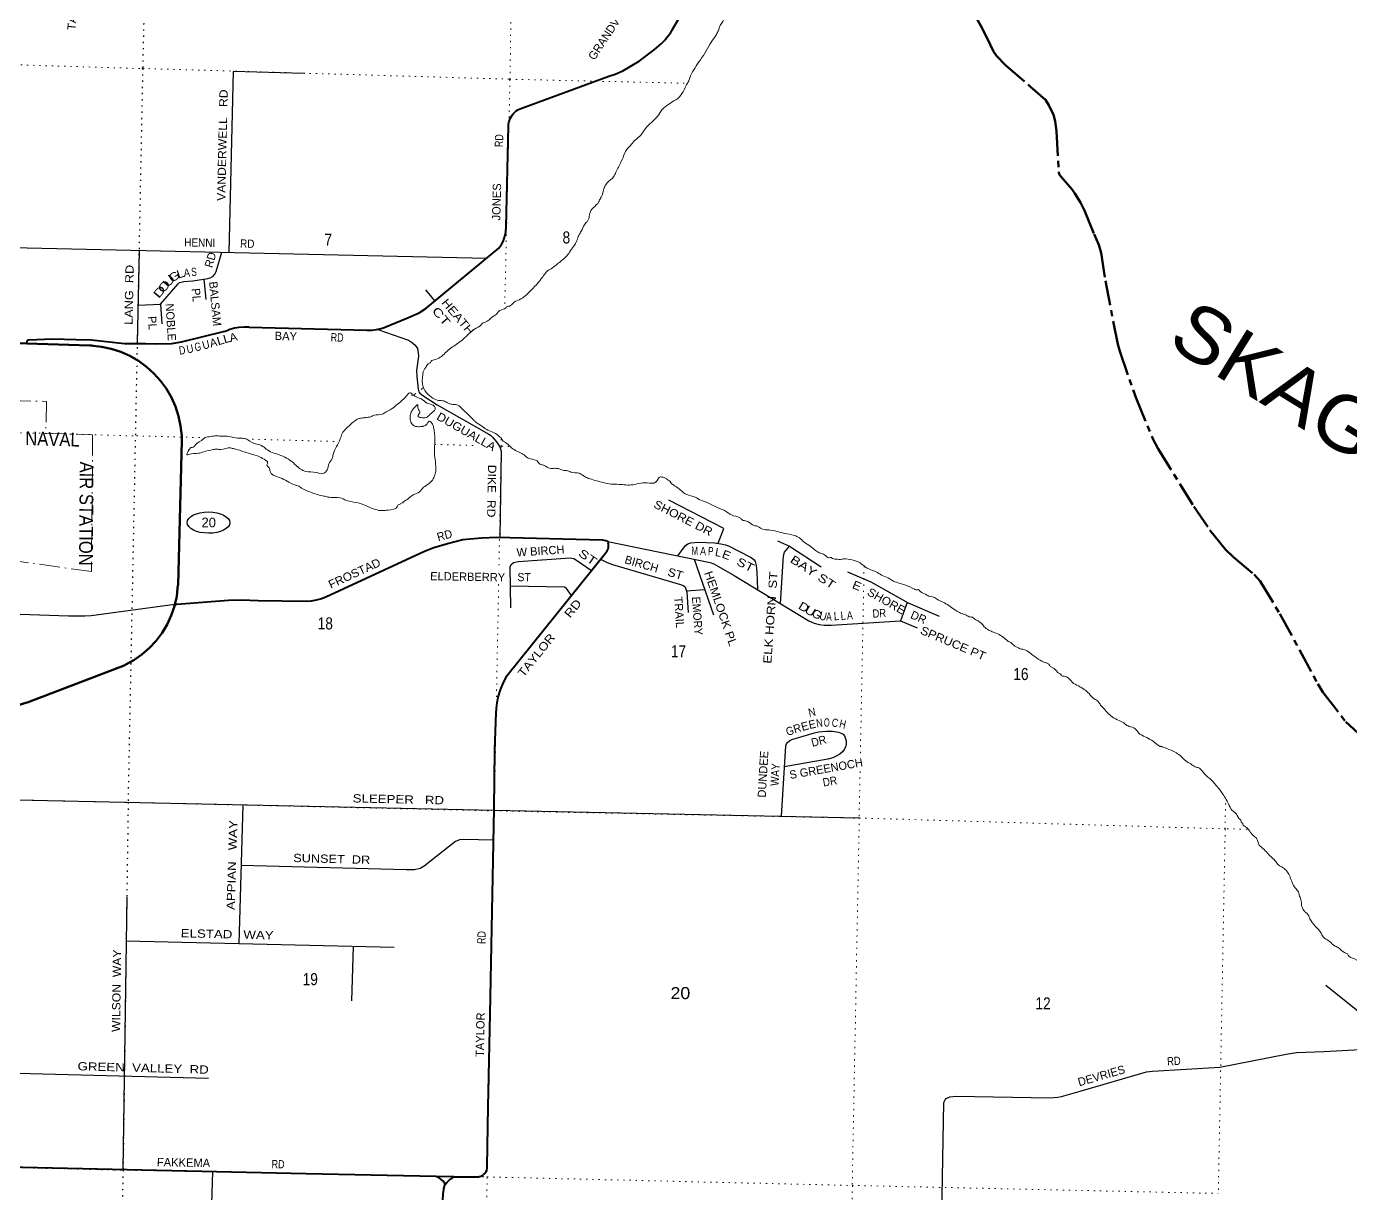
# Model space of a CAD drawing. Header units: feet. Extents: x -493433 to -244333, y 184684 to 373072.
# Drawn here: x -397222 to -377997, y 306516 to 323458 of the extents above; entities that cross this region are included whole.
import ezdxf
from ezdxf.enums import TextEntityAlignment as Align

# ---------------------------------------------------------------- set-up
doc = ezdxf.new("R2010")
doc.units = ezdxf.units.FT
doc.header["$LTSCALE"] = 60
doc.header["$PDMODE"] = 32
doc.header["$PDSIZE"] = 30
for name, pattern in [('DOT_DASHED', [7.7, 5, -1.2, 0.3, -1.2]), ('DOTTED', [1.5, 0.3, -1.2]), ('LONG_DASH_SHORT_DASH', [9.9, 6, -1.2, 1.5, -1.2])]:
    doc.linetypes.add(name, pattern=pattern)
for name, color, linetype, lineweight in [('11', 7, 'LONG_DASH_SHORT_DASH', 60), ('17', 7, 'Continuous', 25), ('23', 7, 'Continuous', 70), ('26', 7, 'Continuous', 40), ('27', 7, 'Continuous', 13), ('29', 7, 'Continuous', 25), ('30', 7, 'Continuous', 13), ('39', 7, 'Continuous', 13), ('41', 7, 'Continuous', 13), ('44', 7, 'DOT_DASHED', 13), ('6', 7, 'DOTTED', 25), ('7', 7, 'DOTTED', 13)]:
    doc.layers.add(name, color=color, linetype=linetype, lineweight=lineweight)

msp = doc.modelspace()

# ---------------------------------------------------------------- linework, layer by layer
at = {"layer": '11'}
msp.add_lwpolyline([(-383432.36, 323586.37), (-383338.86, 323425.22), (-383229.89, 323195.12), (-383180.56, 323096.34), (-383136.01, 323032.41), (-383004.68, 322895.97), (-382641.64, 322583.42), (-382424.21, 322393.89), (-382375.12, 322314.23), (-382310.79, 322174.96), (-382283.94, 322081.92), (-382267.32, 321938.3), (-382233.56, 321339), (-382221.27, 321302.79), (-382135.19, 321201.69), (-382040.39, 321090.84), (-381999.7, 321034.6), (-381917.57, 320903.86), (-381858.73, 320787.05), (-381717.09, 320443.25), (-381653.06, 320286.13), (-381619.35, 320172), (-381555.66, 319764.1), (-381376.36, 318845.52), (-381348.65, 318742.52), (-381111.43, 318060.6), (-380865.88, 317471.87), (-380787.56, 317325.83), (-380273.25, 316490.74), (-380038.14, 316144.76), (-379812.76, 315865.33), (-379697.82, 315753.39), (-379396.4, 315501.97), (-379307.85, 315403.27), (-379022.9, 314930.59), (-378470.55, 313914.3), (-378399.49, 313791.77), (-378066.39, 313363.03), (-377825.42, 313145.86)], dxfattribs=at)
at = {"layer": '17'}
msp.add_ellipse((-394579.35, 316256.04), major_axis=(-309.24, 1), ratio=0.500121, dxfattribs=at)
at = {"layer": '23'}
for points in [[(-395068.62, 315065.57), (-395041.38, 315184.28), (-395027.13, 315301.68), (-395022.25, 315341.8), (-395021.99, 315351.68), (-394966.7, 317441.12), (-394968.63, 317517.06), (-394983.82, 317660.96), (-395013.98, 317802.47), (-395058.76, 317940.06), (-395117.67, 318072.22), (-395190.08, 318197.49), (-395275.19, 318314.51), (-395372.06, 318421.99), (-395479.64, 318518.76), (-395596.74, 318603.75), (-395722.08, 318676.04), (-395854.3, 318734.82), (-395991.93, 318779.47), (-396133.48, 318809.48), (-396252.39, 318821.92), (-396277.25, 318824.53), (-396302.39, 318825.32), (-397217.93, 318854.14), (-398366.41, 318888.67)], [(-398485.06, 312254.65), (-397733.25, 313269.78), (-397716.78, 313293.31), (-397698.43, 313319.78), (-397688.61, 313333.94), (-397634.74, 313399.49), (-397574.31, 313459.04), (-397507.99, 313511.95), (-397436.5, 313557.64), (-397360.63, 313595.61), (-397281.21, 313625.44), (-397199.1, 313646.8), (-395801.65, 314183.29), (-395788.93, 314189.43), (-395663.56, 314259.15), (-395546.16, 314341.59), (-395438.02, 314435.86), (-395340.33, 314540.91), (-395254.15, 314655.59), (-395180.43, 314778.66), (-395119.98, 314908.75), (-395073.46, 315044.45), (-395068.62, 315065.57)]]:
    msp.add_lwpolyline(points, dxfattribs=at)
at = {"layer": '26'}
for points in [[(-397217.93, 318854.14), (-397210.93, 318883.79), (-397205.93, 318904.98), (-397187.71, 318908.7), (-396845.75, 318925.26), (-396501.28, 318912.04), (-396278.62, 318907.44), (-395796.7, 318856.6), (-395496.17, 318853.46), (-395328.75, 318852.61), (-395112.86, 318854.95), (-394973.23, 318878.76), (-394360.23, 319030.05), (-394335.2, 319036.23), (-394310.23, 319046.21), (-394270.07, 319062.27), (-394202.56, 319081.38), (-394133.42, 319093.33), (-394063.4, 319097.98), (-393993.29, 319095.28), (-393990.44, 319095.02), (-392279.07, 319050.21), (-392209.68, 319050.92), (-392140.75, 319058.89), (-392073.03, 319074.01), (-392028.24, 319088.23), (-391697.04, 319221.66), (-391522.11, 319301.31), (-391422.14, 319364.11), (-390363.49, 320239.07), (-390352.72, 320252.81), (-390325.33, 320293.4), (-390302.34, 320336.63), (-390283.99, 320382.02), (-390270.48, 320429.08), (-390261.97, 320477.3), (-390260.3, 320501.14), (-390258.54, 320526.16), (-390257.93, 320551.14), (-390222.13, 322008.44), (-390220.8, 322037.33), (-390216.46, 322065.92), (-390209.16, 322093.89), (-390198.97, 322120.96), (-390186.01, 322146.81), (-390170.41, 322171.16), (-390152.36, 322193.75), (-390132.05, 322214.32), (-390109.69, 322232.67), (-390085.54, 322248.57), (-390079.82, 322251.53), (-390054.89, 322264.05), (-390029.82, 322273.21), (-388766.14, 322734.47), (-388673.99, 322766.54), (-388560.77, 322814.93), (-388327.39, 322953.91), (-388109.82, 323116.51), (-388008.38, 323206.88), (-387983.99, 323231.88), (-387958.99, 323256.45), (-387941.5, 323273.64), (-387922.63, 323296.53), (-387903.75, 323319.64), (-387884.97, 323346.53), (-387884.13, 323347.74), (-387866.78, 323372.59), (-387852.1, 323397.74), (-387540.64, 323931.5)], [(-391015.7, 306760.26), (-390990.7, 306760.18), (-390706, 306759.33), (-390679.35, 306759.25), (-390656, 306760.11), (-390651.55, 306760.55), (-390637.09, 306763.54), (-390623.03, 306768.01), (-390609.51, 306773.94), (-390596.68, 306781.24), (-390584.68, 306789.85), (-390573.66, 306799.66), (-390563.71, 306810.57), (-390554.97, 306822.46), (-390547.51, 306835.2), (-390541.43, 306848.65), (-390538.65, 306857.03), (-390532.68, 306883), (-390532.24, 306907.03), (-390516.54, 307772.15), (-390488.24, 309124.4), (-390431.03, 312099.71), (-390419.47, 312957.74), (-390401.79, 313493.71), (-390392.79, 313607.59), (-390371.93, 313719.9), (-390339.45, 313829.41), (-390295.7, 313934.93), (-390241.16, 314035.3), (-390232.46, 314049.26), (-388819.98, 315805.44), (-388790.54, 315846.9), (-388785.63, 315855.44), (-388782.73, 315861.62), (-388777.06, 315877.95), (-388773.13, 315894.78), (-388770.98, 315911.94), (-388770.63, 315929.22), (-388772.09, 315946.45), (-388775.35, 315963.43), (-388780.36, 315979.97), (-388782.44, 315981.41), (-388807.55, 315992.36), (-388832.44, 315996.08), (-388853.98, 315999.3), (-390398.47, 316040.01), (-390503.48, 316033.75), (-390616.52, 316029.65), (-390887.29, 316004.06), (-391108.23, 315945.35), (-391304.89, 315890.28), (-391440.98, 315838.18), (-392875.03, 315175.34), (-392940.15, 315149.47), (-393014.13, 315128.35), (-393089.92, 315115.07), (-393166.68, 315109.79), (-393858.39, 315121.68), (-394098.29, 315129.83), (-394289.98, 315127.08), (-395040.71, 315067.77), (-395068.62, 315065.57)], [(-391015.7, 306760.26), (-391040.7, 306759.83), (-393159.55, 306800.29), (-398580.4, 306923.25)], [(-391141.33, 306645.57), (-391154.75, 306676.31), (-391154.88, 306676.48), (-391176.42, 306699.52), (-391200.25, 306720.18), (-391226.11, 306738.24), (-391253.72, 306753.5), (-391277.01, 306763.64)], [(-390630.73, 302244.44), (-390633.63, 302256.52), (-390759.99, 302746.54), (-390996.14, 303489.38), (-391006.7, 303522.57), (-391014.3, 303539.38), (-391045.77, 303608.91), (-391141.74, 303870.88), (-391209.81, 304141.46), (-391249.21, 304417.66), (-391258.6, 304671.47), (-391259.53, 304696.47), (-391258.33, 304721.47), (-391172.49, 306513.37), (-391164.33, 306572.29), (-391162.44, 306588.89), (-391158.82, 306605.21), (-391153.51, 306621.05), (-391151.11, 306626.31), (-391141.33, 306645.57)], [(-391141.33, 306645.57), (-391117.67, 306676.31), (-391101.29, 306694.21), (-391077.68, 306715.12), (-391052.02, 306733.46), (-391040.7, 306739.87), (-391015.7, 306760.26)]]:
    msp.add_lwpolyline(points, dxfattribs=at)
at = {"layer": '29'}
for p, q in [((-398341.71, 320270.19), (-390541.09, 320092.28)), ((-395587.2, 320207.37), (-395613.46, 318854.06)), ((-394645.73, 319791.35), (-394618.75, 319495.5)), ((-391428.43, 319634.82), (-391291.41, 319472.16)), ((-395276.15, 319425.19), (-395257.78, 319143.46)), ((-387525.61, 315724.01), (-387248.1, 314915.96)), ((-387638.43, 315264.83), (-387373.91, 315282.29)), ((-384434.44, 315096.45), (-384529.95, 314829.21)), ((-394079.26, 312158.44), (-394140.33, 310140.6)), ((-395765.82, 310816.39), (-395821.41, 306860.67)), ((-391883.95, 310087.85), (-395778.1, 310178.89)), ((-392478.61, 310101.75), (-392502.53, 309311.4))]:
    msp.add_line(p, q, dxfattribs=at)
for points in [[(-393189.9, 322775.62), (-394222.87, 322804.87), (-394283.69, 320177.64)], [(-395602.67, 319410.3), (-395276.15, 319425.19), (-395018.72, 319724.07), (-394997.86, 319739.22), (-394977.01, 319748.15), (-394937.51, 319756.56), (-394808.86, 319765.88), (-394590.1, 319800.04), (-394554.21, 319808.56), (-394511.98, 319831.31), (-394489.24, 319860.56), (-394468.3, 319901.15), (-394387.54, 320180.01)], [(-392121.81, 319061.08), (-391674.71, 318902.38), (-391617.69, 318866.13), (-391578.71, 318830.38), (-391546.23, 318784.89), (-391532.57, 318719.69), (-391529.99, 318671.14), (-391559.22, 318463.16), (-391556.24, 318376.85), (-391536.49, 318193.42), (-391526.74, 318154.42), (-391510.56, 318134.55), (-391468.27, 318099.17), (-391257.13, 317965.93), (-390510.01, 317540.2), (-390484.03, 317523.95), (-390454.79, 317497.96), (-390396.32, 317429.71), (-390350.85, 317354.96), (-390331.36, 317293.22), (-390350.85, 316042.05)], [(-387178.78, 315956.58), (-387096.22, 316169.24), (-387895.54, 316578.89)], [(-388780.63, 315980.85), (-387293.47, 315676.5), (-387243.81, 315658.58), (-386945.79, 315488.17), (-385860.92, 314831.64), (-385786.92, 314794.13), (-385712.21, 314774.63), (-385640.75, 314764.88), (-385536.08, 314764.46), (-384529.95, 314829.21), (-384290.75, 314728.22)], [(-387766.43, 315773.29), (-387651.62, 315923.37), (-387618.99, 315947.81), (-387573.52, 315964.06), (-387464.71, 315972.47), (-387232.44, 315964.06), (-387138.65, 315949.45), (-387070.03, 315931.56), (-387031.05, 315916.94), (-386709.46, 315752.82), (-386686.72, 315739.82), (-386657.49, 315717.08), (-386639.62, 315691.08), (-386628.25, 315632.58), (-386617.76, 315535.4), (-386607.59, 315283.5)], [(-386316.62, 315993.14), (-386141.35, 315914.01), (-385681.82, 315614.13)], [(-386275.9, 315082.77), (-386228, 315771.76), (-386215.71, 315824.32), (-386141.35, 315914.01)], [(-390187.71, 315016.83), (-390199.37, 315611.73), (-390185.18, 315648.82), (-390152.69, 315678.07), (-390078.13, 315692.76), (-389328.53, 315742.47), (-389272.4, 315736.56), (-389234.66, 315709.76), (-389017.76, 315559.53)], [(-388885.78, 315723.63), (-388789.92, 315675.44), (-388713.68, 315645.57), (-387725.83, 315358.95), (-387686.55, 315343.87), (-387664.22, 315326), (-387651.48, 315304.35), (-387632.18, 315245.9), (-387612.24, 314948.06)], [(-385302.68, 315541.44), (-384963.85, 315397.55), (-384417.83, 315089.27), (-383971.46, 314896.22)], [(-389307.6, 315199.17), (-389379.18, 315299.93), (-389408.83, 315320.59), (-390193.93, 315334.25)], [(-395068.62, 315065.57), (-396283.43, 314903.12), (-396376.5, 314894.88), (-396610.38, 314894.88), (-398436.68, 314959.91)], [(-386256.71, 311993.2), (-386197.96, 313012.97), (-386185, 313042.62), (-386170.23, 313065.24), (-386139.52, 313091.37), (-386108.63, 313106.93), (-385780.43, 313204.98), (-385716.34, 313216.67), (-385606.76, 313227.87), (-385562.9, 313229.5), (-385517.42, 313226.24), (-385432.85, 313211.48), (-385382.15, 313195.44), (-385363.12, 313184), (-385345.15, 313159.48), (-385320.69, 313085.28), (-385319.16, 313042.49), (-385332.15, 312993.74), (-385346.88, 312963), (-385373.41, 312930.04), (-385410.11, 312896.25), (-385465.34, 312863.75), (-385515.8, 312841.12), (-385588.19, 312821.45), (-386220.51, 312710.27)], [(-398485.06, 312254.65), (-390436.94, 312078.9), (-385127.5, 311970.05)], [(-390439.76, 311645.58), (-390877.02, 311654.82), (-390934.96, 311648.66), (-390990.71, 311625.57), (-391078.65, 311558.2), (-391445.49, 311268.09), (-391505.13, 311234.46), (-391588.42, 311216.09), (-391711.35, 311216.02), (-394105.91, 311277.84)], [(-378354.85, 309539.29), (-377285.65, 308682.32), (-376226.36, 307903.96), (-376163.21, 307844.49), (-375909.94, 307557.14), (-374477.28, 305969.7), (-373716.3, 305125.22), (-373684.66, 305091.83), (-373622.94, 305043.08), (-373266.77, 304827.06), (-373229.13, 304802.15), (-373194.15, 304776.6), (-373176.27, 304758.74), (-373161.67, 304727.85), (-373079.59, 304525.19), (-372838.89, 303747.99)], [(-383968.05, 304040.28), (-383901.94, 307835.67), (-383881.48, 307873.73), (-383866.06, 307892.94), (-383816.51, 307919.23), (-383721.92, 307927.15), (-382363.23, 307905.88), (-382247.53, 307912.73), (-382192.3, 307922.48), (-381920.9, 308002.19), (-380957.9, 308279.97), (-380872.23, 308290.75), (-379896.54, 308348.31), (-378930.88, 308539.96), (-378783.43, 308560.77), (-378385.72, 308575.95), (-377765.6, 308611.14), (-377295.91, 308689.86)], [(-394580.15, 308184.01), (-397730.74, 308267.93), (-397763.57, 308255.52), (-397796.05, 308226.26), (-397818.79, 308184.02), (-397827.13, 308138), (-397809.32, 306905.76)], [(-394521.66, 306831.19), (-394600.25, 304377.39), (-394586.65, 304287.47), (-394529.03, 304110.28), (-394421.04, 303787.93), (-394394.99, 303669.99), (-394391.74, 303624.5), (-394394.99, 303520.5), (-394500.56, 300202.38)]]:
    msp.add_lwpolyline(points, dxfattribs=at)
at = {"layer": '39'}
for p, q in [((-391493.61, 318188.04), (-391457.18, 318215.04)), ((-391599.81, 318109.33), (-391570.79, 318130.84))]:
    msp.add_line(p, q, dxfattribs=at)
for points in [[(-386992.93, 324809.66), (-386984.93, 324795.44), (-386980.93, 324784.44), (-386968.93, 324770.44), (-386956.03, 324741.1), (-386950.55, 324708.75), (-386918.77, 324569.08), (-386913.01, 324439.94), (-386917.1, 324325.08), (-386932.02, 324168.07), (-386952.78, 324023.26), (-386971.13, 323900.58), (-386982.51, 323828.2), (-387007.62, 323778.22), (-387024.11, 323758.35), (-387066.12, 323666.32), (-387068.32, 323656.27), (-387112.91, 323532.04), (-387150.34, 323470.18), (-387165.17, 323430.1), (-387188.45, 323370.02), (-387223.78, 323312.16), (-387296.33, 323204.53), (-387373.41, 323068.75), (-387458.34, 322945.21), (-387533.08, 322827.54), (-387591.61, 322713.62), (-387612.87, 322653.5), (-387644.09, 322599.6), (-387704.68, 322483.71), (-387712.92, 322473.76), (-387762.41, 322414.13), (-387795.04, 322394.53), (-387895.06, 322329.72), (-387995.36, 322248.78), (-388034.39, 322188.05)], [(-388030.73, 322188.9), (-388123.33, 322087.67), (-388219.82, 321994.57), (-388321.06, 321861.23), (-388396.88, 321796), (-388448.43, 321734.38), (-388524.71, 321642.95), (-388533.13, 321622.94), (-388589.94, 321492.85), (-388663.27, 321340.89), (-388696.7, 321276.94), (-388791.1, 321187.84), (-388826.39, 321131.99), (-388847.75, 321065.83), (-388877.58, 320977.63), (-388906.75, 320925.71), (-388910.97, 320915.7), (-388995.32, 320824.41), (-389026.25, 320786.63), (-389045.53, 320724.46), (-389069.2, 320642.2), (-389098.08, 320606.41), (-389120.77, 320578.57), (-389166.8, 320486.62), (-389202.21, 320424.73), (-389229.77, 320350.61), (-389335.65, 320183.07), (-389391.41, 320111.45), (-389452.85, 320060.08), (-389579.77, 319957.42), (-389585.89, 319953.49), (-389659.39, 319904.36), (-389712.99, 319840.77), (-389818.22, 319709.51), (-389921.01, 319602.4), (-389968.23, 319556.84), (-390041.81, 319503.66), (-390141.53, 319454.98), (-390162.02, 319437.19), (-390205.06, 319399.62), (-390251.66, 319388.33), (-390266.1, 319370.43), (-390298.66, 319354.86), (-390382.33, 319301.87), (-390388.58, 319289.87), (-390447.83, 319248.56), (-390456, 319242.64), (-390562.32, 319163.83), (-390611.15, 319140.47), (-390619.44, 319128.52), (-390717.4, 319065.69), (-390778.84, 319014.33), (-390946.92, 318866.01), (-391085.82, 318769.6), (-391122.74, 318735.95), (-391284.12, 318623.82), (-391347.14, 318596.67), (-391355.49, 318580.68), (-391390.18, 318559.11), (-391425.4, 318507.29), (-391431.59, 318499.33), (-391454.43, 318463.43), (-391470.17, 318372.98), (-391473.85, 318280.3), (-391462.61, 318231.72), (-391425.68, 318154.46), (-391370.18, 318099.08), (-391322.43, 318061.96), (-391238.27, 318030.27), (-391165.82, 318020.96), (-391107.77, 317995.77), (-391045.65, 317972.52), (-390975.17, 317965.26), (-390939.17, 317948.51), (-390877.73, 317886.97), (-390867.8, 317878.74), (-390736.94, 317751.48), (-390703.23, 317718.64), (-390605.57, 317652.45), (-390567.76, 317623.57), (-390475.75, 317579.65), (-390389.83, 317533.82), (-390350.08, 317497.65)], [(-391599.81, 318109.33), (-391624.32, 318101.43), (-391620.14, 318109.43), (-391645.86, 318138.09), (-391668.07, 318136.46), (-391682.48, 318120.58), (-391717.52, 318078.84), (-391826.18, 317981.92), (-391912.17, 317910.81), (-392026.3, 317846.24), (-392056.88, 317828.62), (-392172.08, 317816.49), (-392222.97, 317791.16), (-392299.82, 317780.38), (-392320.06, 317776.69), (-392390.82, 317767.83), (-392496.98, 317697.07), (-392576.94, 317625.87), (-392638.85, 317548.31), (-392666.43, 317472.16), (-392769.41, 317242.07), (-392784.53, 317185.89), (-392832.33, 317108.08), (-392856.03, 317023.8), (-392913.5, 316968.34), (-393016.1, 316984.21), (-393169.15, 316998.94), (-393221.22, 317020), (-393288.96, 317067.54), (-393298.89, 317075.77), (-393324.68, 317100.41), (-393528.1, 317230.92), (-393724.36, 317310.91), (-393786.02, 317360.35), (-393836.03, 317383.39), (-393914.32, 317404.9), (-394042.23, 317471.61), (-394104.61, 317480.75), (-394213.39, 317488.66), (-394309.84, 317510.48), (-394388.49, 317511.83), (-394489.32, 317513.57), (-394568.18, 317502.82), (-394645.29, 317477.94), (-394651.48, 317469.99), (-394772.09, 317381.33), (-394786.57, 317361.42), (-394815.06, 317347.79), (-394827.16, 317348), (-394857.98, 317316.27), (-394889.64, 317238.19), (-394865.29, 317245.83), (-394725.82, 317261.58), (-394652.86, 317280.49), (-394511.01, 317316.36), (-394454.43, 317321.43), (-394400.09, 317314.45), (-394260.4, 317342.3), (-394228.31, 317331.66), (-394218.27, 317329.48), (-393969.47, 317254.64), (-393903.23, 317235.35), (-393731.36, 317145.7), (-393721.46, 317135.45), (-393730.27, 317093.26), (-393698.8, 317048.37), (-393685.6, 316997.74), (-393566.04, 316915.04), (-393509.94, 316893.91), (-393315.94, 316799.85), (-393279.82, 316789.16), (-393227.97, 316756.01), (-393107.9, 316701.52), (-392923.35, 316643.92), (-392889.18, 316637.27), (-392800.73, 316619.63), (-392673.72, 316615.43), (-392577.57, 316577.48), (-392406.76, 316540.27), (-392294.49, 316502.05), (-392132.22, 316438.78), (-392079.93, 316429.82), (-392013.31, 316432.71), (-391970.89, 316436.01), (-391832.64, 316496.13), (-391824.29, 316512.12), (-391797.89, 316521.74), (-391781.43, 316539.6), (-391753.12, 316543.15), (-391750.93, 316553.19), (-391732.49, 316569), (-391587.5, 316667.32), (-391516.3, 316700.37), (-391456.59, 316767.89), (-391436.21, 316779.63)], [(-391436.21, 316779.63), (-391317.22, 316890.49), (-391292.01, 316946.51), (-391278.64, 317016.84), (-391298.43, 317263.15), (-391293.05, 317450.56), (-391311.8, 317642.42), (-391325.15, 317684.99), (-391372.84, 317726.13), (-391418.1, 317676.5), (-391466.94, 317653.15), (-391477.06, 317651.31), (-391549.73, 317648.53), (-391593.92, 317659.37), (-391647.03, 317734.88), (-391652.54, 317765.22), (-391645.41, 317825.58), (-391620.09, 317887.65), (-391587.09, 317927.4), (-391539.95, 317968.93), (-391538.81, 317920.52), (-391511.84, 317849.49), (-391536.87, 317803.55), (-391533.01, 317793.41), (-391508.99, 317782.91), (-391438.52, 317775.65), (-391432.46, 317775.54), (-391377.37, 317810.89), (-391307.64, 317874.2), (-391297.38, 317884.11), (-391288.66, 317920.25), (-391370.3, 317980.13), (-391402.39, 317990.76), (-391498.06, 318054.9), (-391584.13, 318092.68), (-391599.81, 318109.33)], [(-390348.92, 317494.28), (-390330.16, 317486.42), (-390322.39, 317470.15), (-390266.85, 317416.77), (-390121.63, 317303.39), (-389981.8, 317226.38), (-389965.96, 317209.98), (-389829.62, 317163.28), (-389807.66, 317150.81), (-389766.1, 317105.73), (-389713.95, 317088.71), (-389605.89, 317040.48), (-389557.42, 317043.67), (-389501.02, 317038.67), (-389392.6, 317010.6), (-389382.51, 317010.42), (-389316.32, 316989.12), (-389197.63, 316970.95), (-389109.8, 316919.03), (-389041.71, 316891.64), (-388845.01, 316835.84), (-388730.39, 316815.72), (-388647.74, 316812.29), (-388442.15, 316802.69), (-388211.64, 316833), (-388086.39, 316842.93), (-388080.23, 316848.88), (-388014.43, 316918.3), (-387964.16, 316909.38), (-387922.21, 316886.48), (-387912.3, 316876.22), (-387876.41, 316853.43), (-387868.63, 316837.17), (-387828.91, 316802.21), (-387697.51, 316705.19), (-387645.77, 316665.99), (-387501.36, 316619.15), (-387457.47, 316592.18), (-387349.22, 316554.02), (-387271.29, 316512.35), (-387031.33, 316395.32), (-386987.46, 316366.34), (-386863.16, 316323.87), (-386833.34, 316299.16), (-386791.28, 316282.3), (-386783.22, 316282.17), (-386645.34, 316209.23), (-386623.19, 316206.82), (-386543.28, 316163.11), (-386440.65, 316149.25), (-386217.64, 316099.03), (-386072.91, 316070.33), (-385998.91, 316034.77), (-385931.43, 315973.12), (-385841.74, 315913.11), (-385692.29, 315809.73), (-385634.18, 315788.57), (-385566.37, 315745.05), (-385538.11, 315746.58), (-385532.12, 315742.45), (-385465.86, 315725.17), (-385381.17, 315723.72), (-385360.93, 315727.39), (-385220.02, 315710.86), (-385157.83, 315691.63), (-385082.03, 315643.96), (-385038.24, 315610.94), (-384936.27, 315560.79), (-384884.19, 315539.74), (-384808.37, 315494.07), (-384710.27, 315452.06), (-384656.4, 315418.88), (-384470.02, 315351.14), (-384327.92, 315288.21), (-384319.93, 315284.03), (-384295.84, 315277.57), (-384267.49, 315283.13), (-384253.67, 315266.76), (-384169.85, 315216.92), (-384143.92, 315200.35), (-384039.59, 315168.3), (-383977.77, 315128.93), (-383893.76, 315089.18), (-383728.3, 314979.47), (-383658.37, 314941.97), (-383576.24, 314910.32), (-383520.2, 314885.15), (-383488.01, 314880.56), (-383438.22, 314845.43), (-383430.22, 314841.26), (-383336.67, 314771.1), (-383314.96, 314744.51), (-383179.24, 314663.54), (-383141.18, 314648.77), (-382987.68, 314547.33), (-382969.82, 314530.89)], [(-382969.82, 314530.89), (-382927.76, 314514.04), (-382872.2, 314462.68), (-382828.17, 314443.77), (-382780.2, 314418.74), (-382760.07, 314416.38), (-382630.19, 314347.61), (-382420.66, 314221.01), (-382382.63, 314204.22), (-382355.02, 314169.47), (-382317.07, 314148.65), (-382249.63, 314084.99), (-382241.71, 314076.79), (-382203.83, 314051.94), (-382196.05, 314035.68), (-382155.86, 314026.92), (-382076, 313981.18), (-382060.15, 313964.78), (-382036.43, 313938.17), (-381948.64, 313884.23), (-381793.3, 313772.68), (-381716.04, 313694.73), (-381658.24, 313655.42), (-381624.83, 313606.46), (-381569.42, 313547.03), (-381557.57, 313532.71), (-381418.55, 313411.37), (-381368.58, 313386.31), (-381288.6, 313346.62), (-381226.85, 313303.21), (-381192.74, 313292.54), (-381102.84, 313244.63), (-381065.43, 313193.57), (-381025.54, 313168.69), (-380843.84, 313064.74), (-380762.18, 313006.88), (-380757.62, 313005.17)], [(-380757.62, 313005.17), (-380745.64, 313007.89), (-380725.5, 312995.73)], [(-380730.02, 313000.28), (-380601.82, 312949.67), (-380456.18, 312860.46), (-380386.76, 312794.75), (-380316.91, 312753.22), (-380251.12, 312709.75), (-380200.97, 312694.76), (-380179.03, 312680.28), (-380094.03, 312584.05), (-380040.38, 312538.77), (-379949.36, 312440.42), (-379888.08, 312370.82), (-379850.78, 312313.72), (-379756.93, 312148.8), (-379701.96, 312065.18), (-379689.97, 312058.92), (-379628.87, 311979.25), (-379621.02, 311967.01), (-379583.54, 311919.99), (-379577.89, 311897.72), (-379561.87, 311891.4), (-379558.16, 311873.19), (-379520.43, 311840.27), (-379405.79, 311709.27), (-379364.03, 311676.28), (-379321.52, 311572.73), (-379285.8, 311539.85), (-379155.03, 311408.57), (-379093.57, 311349.04), (-379052.24, 311291.87), (-379026.35, 311273.28), (-378986.42, 311250.41), (-378938.64, 311215.31), (-378903.17, 311168.33), (-378866.25, 311091.08), (-378788.34, 310936.51), (-378764.58, 310911.91), (-378735.71, 310834.8), (-378712.82, 310761.83), (-378702.14, 310683.01), (-378682.74, 310640.34), (-378667.08, 310613.87), (-378629.27, 310584.98), (-378586.33, 310505.61), (-378424.68, 310297.18), (-378411, 310272.75), (-378367.62, 310217.56), (-378319.69, 310190.53), (-378270.08, 310145.32), (-378232.31, 310114.43), (-378178.33, 310087.28), (-378084.87, 310013.09), (-378062.83, 310004.64), (-378042.84, 309994.21), (-378033.05, 309977.92), (-377939.26, 309921.86), (-377811.72, 309834.98), (-377779.93, 309808.22), (-377567.97, 309705.76), (-377484.22, 309651.9), (-377440.18, 309632.99), (-377404.39, 309604.15), (-377372.27, 309595.53), (-377366.25, 309593.41), (-377310.27, 309566.23), (-377276.86, 309517.27), (-377227.25, 309472.05), (-377199.59, 309439.32), (-377171.7, 309420.69), (-377134.47, 309359.57), (-377092.82, 309320.54), (-377061.24, 309281.69), (-377029.16, 309271.05), (-376983.51, 309229.94), (-376953.48, 309217.32), (-376862.91, 309205.68), (-376772.71, 309173.87), (-376758.68, 309169.6), (-376620.47, 309114.78), (-376524.16, 309086.91), (-376418.01, 309044.75), (-376368.43, 308997.52), (-376284.65, 308945.67), (-376141.46, 308832.31), (-376103.91, 308789.32), (-376062.8, 308720.06), (-376033.1, 308689.31), (-375992.5, 308591.84), (-375965.98, 308496.63), (-375927.03, 308419.34), (-375857.65, 308351.61), (-375851.75, 308343.45), (-375817.27, 308242.05), (-375779.98, 308184.96), (-375750.38, 308148.16), (-375621.28, 308037.05), (-375567.41, 308003.87)]]:
    msp.add_spline(points, degree=3, dxfattribs=at)
at = {"layer": '44'}
msp.add_lwpolyline([(-398381.42, 318049.57), (-396930.22, 318014.55), (-396942.12, 317551.8), (-396261.58, 317531.74), (-396278.22, 315544.09), (-397969.01, 315782.83), (-398306.25, 315550.53), (-398307.59, 314955.87), (-398436.68, 314959.91)], dxfattribs=at)
at = {"layer": '6'}
for p, q in [((-395507.45, 324044.82), (-395535.56, 322852.27)), ((-395535.56, 322852.27), (-395747.55, 312195.44)), ((-395746.43, 312195.45), (-395820.04, 306843.22)), ((-395820.29, 306851.11), (-395935.79, 301390.1))]:
    msp.add_line(p, q, dxfattribs=at)
msp.add_point((-395535.56, 322852.27), dxfattribs=at)
at = {"layer": '7'}
for p, q in [((-390201.85, 322690.66), (-390168.38, 324863.95)), ((-398294.15, 322929.43), (-395538.28, 322846.1)), ((-395539.4, 322848.33), (-390204.1, 322692.88)), ((-390201.84, 322688.43), (-390277.95, 319364.61)), ((-390207.43, 322691.74), (-387624.12, 322633.58)), ((-398389.61, 317591.24), (-395619.01, 317512.81)), ((-395625.03, 317514.92), (-394628.56, 317486.44)), ((-394034.33, 317469.45), (-392684.39, 317430.85)), ((-390330.35, 317363.44), (-390331.4, 317487.59)), ((-391294.07, 317391.06), (-390683.67, 317373.59)), ((-390454.35, 317367.03), (-390326.32, 317363.37)), ((-390328.46, 317363.43), (-390362.35, 315585.29)), ((-390324.27, 317365.34), (-390197.16, 317360.25)), ((-385060.13, 315626.85), (-385113.5, 312909.64)), ((-390366.61, 315361.73), (-390429.39, 312067.72)), ((-385118.74, 312642.98), (-385132.01, 311967.46)), ((-398485.08, 312253.63), (-395747.55, 312194.32)), ((-379820.87, 311805.23), (-379807.79, 312238.77)), ((-385129.88, 311973.47), (-385232.01, 306630.76)), ((-385132.01, 311967.46), (-379789.28, 311808.64)), ((-379816.94, 311808.62), (-379916.44, 306521.88)), ((-379787.24, 311810.62), (-379487.69, 311803.39)), ((-398471.16, 306920.96), (-395819.19, 306852.23)), ((-385229.95, 306632.74), (-385388.34, 300001.32)), ((-385233.98, 306632.81), (-379920.98, 306516.85))]:
    msp.add_line(p, q, dxfattribs=at)
for points in [[(-395749.77, 312193.2), (-390435.38, 312070.94), (-385134.06, 311965.48)], [(-390427.13, 312070.01), (-390532.81, 306752.34), (-390587.41, 303596.3)], [(-395820.31, 306854.46), (-390534.75, 306756.41), (-385236, 306632.85)]]:
    msp.add_lwpolyline(points, dxfattribs=at)

# ---------------------------------------------------------------- texts
at = {"layer": '17'}
msp.add_text('20', height=140, dxfattribs=at).set_placement((-394575.9, 316187.73), align=Align.CENTER)
at = {"layer": '27'}
for s, height, rotation, width, p in [('RD', 121, 88.688, 0.8, (-390302.99, 321705.7)), ('L', 120, 16.252, 1.15, (-394438.93, 318827.91)), ('L', 120, 15.637, 1.15, (-394347.06, 318856.43)), ('A', 120, 15.149, 1.05, (-394257.86, 318874.02)), ('RD', 121, 358.5, 0.8, (-392805.91, 318885.86)), ('D', 120, 8.043, 0.8, (-394998.99, 318691.8)), ('U', 120, 11.61, 0.85, (-394884.54, 318711.09)), ('G', 120, 9.796, 0.75, (-394771.34, 318741.47)), ('U', 120, 13.796, 0.9, (-394653.86, 318767.06)), ('RD', 121, 15.646, 0.95, (-391242.09, 315983.58)), ('FROSTAD', 121, 24.808, 1.05, (-392802.78, 315293.27)), ('RD', 121, 51.191, 1.2, (-389329.75, 314862.05)), ('TAYLOR', 121, 51.191, 1.15, (-390004.32, 314003.14)), ('RD', 121, 88.861, 0.8, (-390556.76, 310137.74)), ('RD', 121, 358.937, 0.8, (-393663.45, 306882.9))]:
    msp.add_text(s, height=height, rotation=rotation, dxfattribs=dict(at, width=width)).set_placement(p)
for s, height, rotation, p in [('JONES', 121, 88.688, (-390342.16, 320639.87)), ('BAY', 121, 358.5, (-393618.57, 318906.82)), ('A', 120, 13.796, (-394546.01, 318796.6)), ('TAYLOR', 121, 88.801, (-390581.36, 308496.52)), ('FAKKEMA', 121, 358.938, (-395329.29, 306912.84))]:
    msp.add_text(s, height=height, rotation=rotation, dxfattribs=at).set_placement(p)
at = {"layer": '30'}
for s, rotation, width, p in [('TACO WY', 84.202, 1.05, (-396512.2, 323397.08)), ('VANDERWELL   RD', 88.674, 1.1, (-394336.42, 320924.37)), ('HENNI         RD', 358.693, 0.9, (-394932.43, 320266.03)), ('RD', 73.849, 0.95, (-394524.56, 319947.38)), ('LANG  RD', 88.888, 1.15, (-395681.15, 319125.31)), ('CT', 310.11, 1.4, (-391342.15, 319325.43)), ('HEATH', 310.11, 1.15, (-391202.98, 319443.33)), ('DUGUALLA', 330.324, 1.1, (-391278.49, 317759.42)), ('DIKE  RD', 268.908, 1.1, (-390519.66, 317096.04)), ('SHORE DR', 332.865, 1.1, (-388127.86, 316481.97)), ('ST', 325.293, 1.35, (-389220.44, 315783.91)), ('ST', 332.963, 1.25, (-386923.86, 315649.28)), ('BAY ST', 326.872, 1.3, (-386144.87, 315689.44)), ('ST', 359.003, 0.95, (-390094.21, 315405.23)), ('ST', 343.82, 1.1, (-387923.51, 315487.58)), ('HEMLOCK PL', 288.954, 1.1, (-387382.59, 315526.39)), ('ELK HORN  ST', 86.023, 1.2, (-386406.68, 314204.4)), ('E', 336.991, 1.15, (-385243.7, 315308.98)), ('SHORE', 330.551, 1.05, (-385026.22, 315211.79)), ('EMORY', 273.83, 0.95, (-387559.7, 315175.99)), ('DR', 3.682, 0.85, (-384933.74, 314873.37)), ('SPRUCE PT', 337.111, 1.1, (-384255.25, 314646.35)), ('DR', 14.634, 0.95, (-385809.93, 312999.49)), ('WAY', 86.703, 0.9, (-386301.7, 312429.41)), ('DR', 9.972, 0.9, (-385649.02, 312422.6)), ('SLEEPER   RD', 358.749, 1.2, (-392486.75, 312193.68)), ('APPIAN   WAY', 88.266, 1.2, (-394198.1, 310630.1)), ('SUNSET  DR', 358.521, 1.15, (-393349.97, 311328.35)), ('ELSTAD   WAY', 358.661, 1.2, (-394983.29, 310235.87)), ('WILSON  WAY', 89.195, 1.1, (-395863.31, 308860.75)), ('GREEN  VALLEY  RD', 358.474, 1.2, (-396481.28, 308305.01)), ('RD', 3.376, 0.85, (-380656.85, 308373.58))]:
    msp.add_text(s, height=120, rotation=rotation, dxfattribs=dict(at, width=width)).set_placement(p)
for s, rotation, p in [('GRANDVIEW', 56.607, (-388974.68, 322958.63)), ('BALSAM', 275.211, (-394570.93, 319751)), ('PL', 275.211, (-394823.79, 319651.83)), ('NOBLE', 273.731, (-395204.1, 319432.84)), ('PL', 273.731, (-395459, 319248.81)), ('W BIRCH', 3.794, (-390101.7, 315762.12)), ('BIRCH', 343.82, (-388546.77, 315667.29)), ('ELDERBERRY', 359.003, (-391360.93, 315420.11)), ('TRAIL', 273.83, (-387819.55, 315176.87)), ('DR', 336.612, (-384397.91, 314872.61)), ('DUNDEE ', 86.703, (-386488.17, 312260.49)), ('S GREENOCH', 9.972, (-386132.86, 312531.97)), ('DEVRIES', 16.09, (-381935.86, 308070.73))]:
    msp.add_text(s, height=120, rotation=rotation, dxfattribs=at).set_placement(p)
for s, rotation, width, p in [('L', 19.144, 1.2, (-394967.72, 319812.37)), ('A', 5.875, 0.85, (-394887.84, 319824.24)), ('S', 3.875, 0.75, (-394786.3, 319836.07)), ('O', 49.261, 1.45, (-395180.71, 319644.92)), ('U', 49.261, 1.55, (-395109.65, 319725.18)), ('G', 34.643, 1.25, (-395044.12, 319778.96)), ('D', 49.261, 1.55, (-395245.53, 319568.01)), ('M', 1.42, 0.7, (-387516.11, 315785)), ('A', 357.926, 0.8, (-387399.85, 315783.59)), ('P', 357.926, 0.75, (-387287.62, 315780.92)), ('E', 339.441, 1.1, (-387079.11, 315730.37)), ('D', 328.819, 1.25, (-385964.97, 314976.77)), ('U', 328.819, 1.3, (-385872.02, 314920.8)), ('G', 333.12, 1.1, (-385772.63, 314870.67)), ('U', 345.372, 0.9, (-385669.6, 314840.71)), ('A', 359.77, 0.75, (-385570.3, 314831.83)), ('L', 3.682, 0.85, (-385458.06, 314839.06)), ('L', 3.682, 0.85, (-385359.51, 314844.49)), ('A', 3.682, 0.8, (-385263.19, 314848.76)), ('N', 12.836, 0.9, (-385803.73, 313445.1)), ('E', 12.337, 0.95, (-385800.73, 313268.85)), ('N', 9.836, 0.8, (-385698.92, 313287.91)), ('O', 358.425, 0.65, (-385602.81, 313293.93)), ('C', 351.444, 0.8, (-385490.7, 313290.52)), ('H', 347.245, 0.8, (-385383.35, 313271.86)), ('G', 16.634, 0.9, (-386120.82, 313173.68)), ('R', 16.634, 0.95, (-386013.79, 313211.01))]:
    msp.add_text(s, height=120, rotation=rotation, dxfattribs=dict(at, width=width)).set_placement(p, align=Align.CENTER)
for s, rotation, p in [('L', 350.146, (-387186.02, 315764.2)), ('E', 15.634, (-385903.88, 313243.1))]:
    msp.add_text(s, height=120, rotation=rotation, dxfattribs=at).set_placement(p, align=Align.CENTER)
at = {"layer": '41', "width": 1.1}
msp.add_text('SKAGIT', height=806.7, rotation=328.301, dxfattribs=at).set_placement((-380681.64, 318840.39))
at = {"layer": '44', "width": 0.9}
for s, rotation, p in [('NAVAL', 358.379, (-397241.46, 317380.78)), ('AIR STATION', 269.52, (-396446.99, 317141.95))]:
    msp.add_text(s, height=200, rotation=rotation, dxfattribs=at).set_placement(p)
at = {"layer": '7'}
for s, width, p in [('8', 0.85, (-389438.52, 320307.38)), ('7', 0.85, (-392895.96, 320276.01)), ('18', 0.85, (-392993.96, 314704.32)), ('17', 0.85, (-387865.41, 314300.48)), ('16', 0.85, (-382893.59, 313969.91)), ('19', 0.85, (-393212.33, 309540.17)), ('20', 1.1, (-387870.56, 309337.73)), ('12', 0.85, (-382571.74, 309188))]:
    msp.add_text(s, height=175, dxfattribs=dict(at, width=width)).set_placement(p)

doc.saveas('drawing.dxf')
